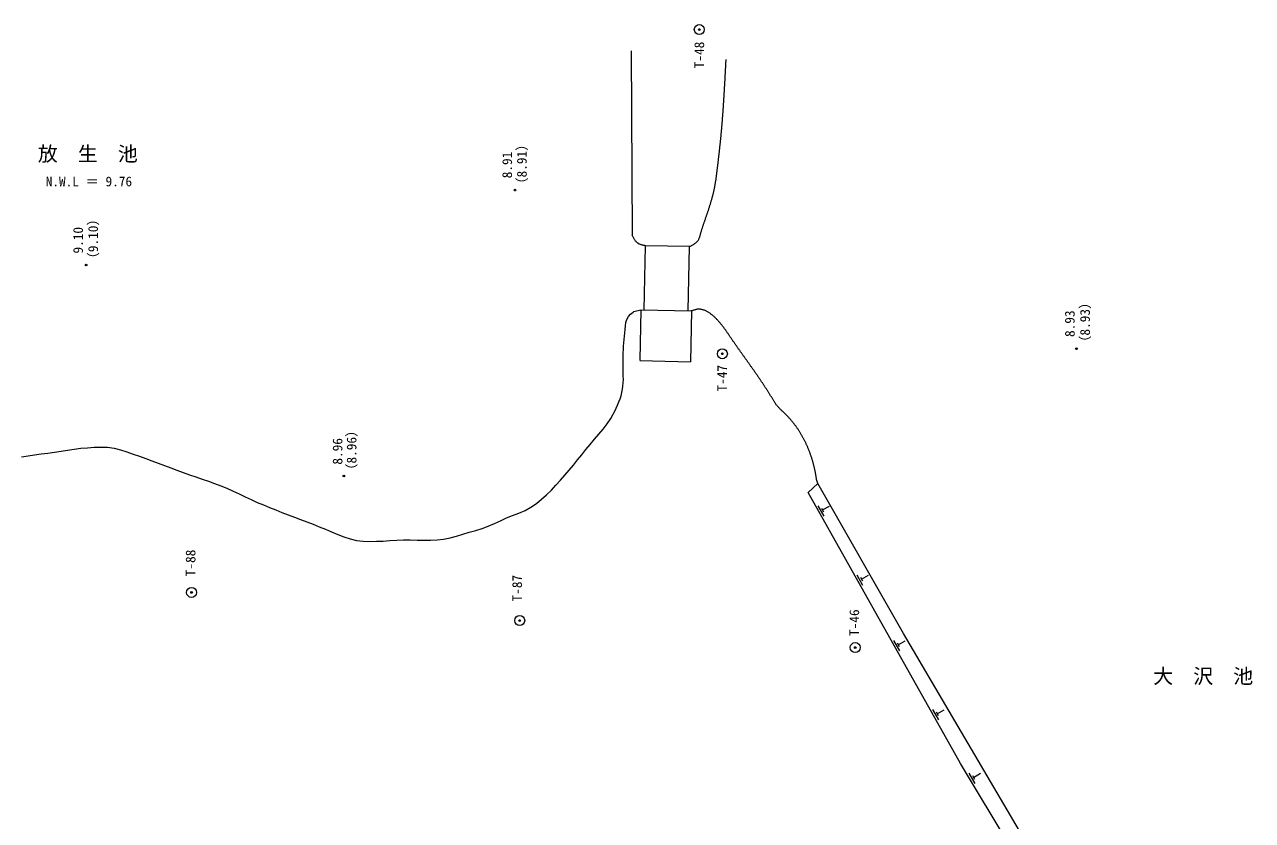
# Model space of a CAD drawing. Units: millimetres, scale not verified. Extents: x 1189 to 82127, y 3642 to 85040.
# Drawn here: x 41555 to 78418, y 37176 to 61076 of the extents above; entities that cross this region are included whole.
import ezdxf
from ezdxf.enums import TextEntityAlignment as Align

# ---------------------------------------------------------------- set-up
doc = ezdxf.new("R2010")
doc.units = ezdxf.units.MM
doc.header["$LTSCALE"] = 100
doc.header["$PDMODE"] = 32
doc.header["$PDSIZE"] = 50
doc.layers.add('0-0通り芯', color=4, linetype='Continuous', lineweight=13)
doc.styles.add('ＭＳ ゴシック', font='')
doc.styles.get('ＭＳ ゴシック').set_extended_font_data('MS Gothic')

msp = doc.modelspace()

# ---------------------------------------------------------------- linework, layer by layer
at = {"layer": '0-0通り芯', "color": 6}
for p, q in [((59767.2, 60287.5), (59800.7, 54748.3)), ((60159.2, 52505.3), (60200.5, 54435.6)), ((61518.1, 54406.9), (60200.5, 54435.2)), ((61518.1, 54406.6), (60200.5, 54434.8)), ((61479.7, 52478.4), (61521.1, 54407.8)), ((59849, 52457.6), (60057.8, 52507.4)), ((60057.8, 52507.4), (60025.3, 50993.2)), ((60057.8, 52507.4), (61578.3, 52474.8)), ((61578.3, 52474.8), (61545.5, 50944.2)), ((60024.9, 50985.3), (61544.4, 50952.7)), ((65373.7, 47290.4), (65334.3, 47414.7))]:
    msp.add_line(p, q, dxfattribs=at)
at = {"layer": '0-0通り芯', "color": 3}
for p, q in [((65373.7, 47290.4), (65079.2, 47025.8)), ((67942.9, 42794.4), (65373.7, 47290.4)), ((67621.4, 42500.8), (65079.2, 47025.8)), ((71868.1, 36121.6), (67942.9, 42794.4)), ((69655.1, 38890.9), (67621.4, 42500.8)), ((71485.5, 35840.3), (69655.1, 38890.9))]:
    msp.add_line(p, q, dxfattribs=at)
at = {"layer": '0-0通り芯'}
for p, q in [((65372.5, 46626.2), (65548.8, 46312.4)), ((65483.6, 46551), (65542.4, 46446.4)), ((65513, 46498.7), (65722.2, 46616.3)), ((66536.7, 44554), (66713.1, 44240.1)), ((66647.8, 44478.8), (66706.6, 44374.1)), ((66677.2, 44426.4), (66886.4, 44544)), ((67645.1, 42581), (67821.5, 42267.2)), ((67756.2, 42505.8), (67815, 42401.2)), ((67785.6, 42453.5), (67994.8, 42571)), ((68811.9, 40509.8), (68988.6, 40196.1)), ((68923.1, 40434.7), (68982, 40330.2)), ((68952.6, 40382.4), (69161.7, 40500.2)), ((69903.3, 38593.9), (70088.5, 38285.2)), ((70016.5, 38521.9), (70078.2, 38419)), ((70047.4, 38470.4), (70253.2, 38593.9))]:
    msp.add_line(p, q, dxfattribs=at)
at = {"layer": '0-0通り芯', "color": 6}
for points in [[(62606.9, 60023.3), (62605.9, 60003.3), (62604.9, 59983.3), (62603.8, 59963.4), (62602.8, 59943.4), (62601.8, 59923.4), (62600.7, 59903.4), (62599.7, 59883.5), (62598.6, 59863.5), (62597.6, 59843.5), (62596.6, 59823.5), (62595.5, 59803.6), (62594.5, 59783.6), (62593.5, 59763.6), (62592.4, 59743.6), (62591.3, 59723.7), (62590.3, 59703.7), (62589.3, 59683.7), (62588.2, 59663.8), (62587.2, 59643.8), (62586.1, 59623.8), (62585, 59603.8), (62584, 59583.9), (62582.9, 59563.9), (62581.9, 59543.9), (62580.8, 59524), (62579.7, 59504), (62578.6, 59484), (62577.6, 59464), (62576.5, 59444.1), (62575.4, 59424.1), (62574.3, 59404.1), (62573.2, 59384.2), (62572.1, 59364.2), (62571, 59344.2), (62569.9, 59324.3), (62568.7, 59304.3), (62567.6, 59284.3), (62566.5, 59264.4), (62565.4, 59244.4), (62564.2, 59224.4), (62563.1, 59204.4), (62562, 59184.5), (62560.8, 59164.5), (62559.6, 59144.6), (62558.5, 59124.6), (62557.3, 59104.6), (62556.2, 59084.6), (62555, 59064.7), (62553.8, 59044.7), (62552.6, 59024.7), (62551.4, 59004.8), (62550.2, 58984.8), (62549, 58964.9), (62547.8, 58944.9), (62546.6, 58924.9), (62545.3, 58905), (62544.1, 58885), (62542.8, 58865), (62541.6, 58845.1), (62540.3, 58825.1), (62539, 58805.2), (62537.8, 58785.2), (62536.5, 58765.3), (62535.2, 58745.3), (62533.9, 58725.3), (62532.6, 58705.4), (62531.3, 58685.4), (62529.9, 58665.5), (62528.6, 58645.5), (62527.3, 58625.5), (62525.9, 58605.6), (62524.5, 58585.6), (62523.2, 58565.7), (62521.8, 58545.7), (62520.4, 58525.8), (62519, 58505.8), (62517.6, 58485.9), (62516.1, 58465.9), (62514.7, 58446), (62513.3, 58426), (62511.8, 58406.1), (62510.4, 58386.1), (62508.9, 58366.2), (62507.4, 58346.2), (62505.9, 58326.3), (62504.4, 58306.3), (62502.9, 58286.4), (62501.4, 58266.5), (62499.8, 58246.5), (62498.3, 58226.6), (62496.7, 58206.6), (62495.1, 58186.7), (62493.5, 58166.8), (62491.9, 58146.8), (62490.3, 58126.9), (62488.7, 58107), (62487.1, 58087), (62485.4, 58067.1), (62483.7, 58047.2), (62482.1, 58027.2), (62480.4, 58007.3), (62478.7, 57987.4), (62477, 57967.4), (62475.2, 57947.5), (62473.5, 57927.6), (62471.7, 57907.7), (62469.9, 57887.8), (62468.2, 57867.8), (62466.4, 57847.9), (62464.5, 57828), (62462.7, 57808.1), (62460.9, 57788.2), (62459, 57768.3), (62457.1, 57748.3), (62455.2, 57728.4), (62453.3, 57708.5), (62451.4, 57688.6), (62449.4, 57668.7), (62447.5, 57648.8), (62445.5, 57628.9), (62443.5, 57609), (62441.5, 57589.1), (62439.5, 57569.2), (62437.5, 57549.3), (62435.5, 57529.4), (62433.4, 57509.6), (62431.3, 57489.7), (62429.3, 57469.8), (62427.2, 57449.9), (62425.1, 57430), (62422.9, 57410.1), (62420.8, 57390.2), (62418.7, 57370.3), (62416.5, 57350.5), (62414.3, 57330.6), (62412.1, 57310.7), (62410, 57290.8), (62407.8, 57270.9), (62405.6, 57251.1), (62403.3, 57231.2), (62401.1, 57211.3), (62398.8, 57191.4), (62396.6, 57171.6), (62394.3, 57151.7), (62392, 57131.8), (62389.7, 57112), (62387.4, 57092.1), (62385.1, 57072.2), (62382.8, 57052.4), (62380.5, 57032.5), (62378.1, 57012.6), (62375.8, 56992.8), (62373.4, 56972.9), (62371, 56953.1), (62368.7, 56933.2), (62366.3, 56913.3), (62363.9, 56893.5), (62361.5, 56873.6), (62359.1, 56853.8), (62356.7, 56833.9), (62354.3, 56814.1), (62351.8, 56794.2), (62349.4, 56774.3), (62346.9, 56754.5), (62344.5, 56734.6), (62342, 56714.8), (62339.5, 56694.9), (62337, 56675.1), (62334.6, 56655.2), (62332.1, 56635.4), (62329.6, 56615.5), (62327.1, 56595.7), (62324.6, 56575.8), (62322, 56556), (62319.5, 56536.1), (62316.9, 56516.3), (62314.3, 56496.4), (62311.6, 56476.6), (62308.9, 56456.8), (62306.2, 56437), (62303.4, 56417.2), (62300.5, 56397.4), (62297.6, 56377.6), (62294.6, 56357.8), (62291.5, 56338.1), (62288.4, 56318.3), (62285.2, 56298.6), (62281.8, 56278.8), (62278.4, 56259.1), (62274.9, 56239.5), (62271.3, 56219.8), (62267.6, 56200.1), (62263.8, 56180.5), (62259.9, 56160.9), (62255.8, 56141.3), (62251.7, 56121.7), (62247.5, 56102.1), (62243.1, 56082.5), (62238.7, 56063), (62234.2, 56043.5), (62229.6, 56024), (62225, 56004.5), (62220.2, 55985.1), (62215.3, 55965.6), (62210.4, 55946.2), (62205.4, 55926.8), (62200.3, 55907.4), (62195.1, 55888), (62189.9, 55868.7), (62184.6, 55849.3), (62179.2, 55830), (62173.7, 55810.7), (62168.2, 55791.4), (62162.7, 55772.1), (62157.1, 55752.9), (62151.3, 55733.6), (62145.6, 55714.4), (62139.8, 55695.2), (62133.9, 55676), (62128, 55656.9), (62122.1, 55637.7), (62116.1, 55618.6), (62110.1, 55599.5), (62103.9, 55580.4), (62097.8, 55561.3), (62091.7, 55542.2), (62085.5, 55523.2), (62079.2, 55504.2), (62073, 55485.2), (62066.7, 55466.2), (62060.3, 55447.2), (62054, 55428.3), (62047.6, 55409.3), (62041.2, 55390.4), (62034.8, 55371.5), (62028.4, 55352.6), (62022, 55333.7), (62015.5, 55314.9), (62009, 55296.1), (62002.5, 55277.2), (61996, 55258.4), (61989.6, 55239.6), (61983.1, 55220.9), (61976.6, 55202.1), (61970.1, 55183.3), (61963.6, 55164.6), (61957.2, 55145.8), (61950.7, 55127.1), (61944.3, 55108.3), (61937.9, 55089.5), (61931.5, 55070.7), (61925.1, 55051.8), (61918.8, 55033), (61912.5, 55014.1), (61906.3, 54995.2), (61900.1, 54976.2), (61894, 54957.2), (61887.9, 54938.1), (61881.8, 54919), (61875.8, 54899.9), (61869.9, 54880.7), (61864, 54861.4), (61858.2, 54842.1), (61852.5, 54822.6), (61846.8, 54803.2), (61841.2, 54783.6), (61835.7, 54763.9), (61830.3, 54744.2), (61824.9, 54724.5), (61819.3, 54704.8), (61813.4, 54685.3), (61807.1, 54666.2), (61800.1, 54647.6), (61792.4, 54629.4), (61783.7, 54612), (61774, 54595.3), (61763.1, 54579.5), (61751.2, 54564.4), (61738.4, 54550), (61724.7, 54536.3), (61710.1, 54523.2), (61694.7, 54510.7), (61678.7, 54498.7), (61662.1, 54487.1), (61644.9, 54475.9), (61627.2, 54465), (61609.2, 54454.5), (61590.8, 54444.2), (61572.1, 54434.1), (61553.3, 54424.1), (61534.3, 54414.2), (61521.1, 54407.4)], [(60200.5, 54435.2), (60180.2, 54438.3), (60160, 54441.6), (60139.9, 54445.1), (60119.9, 54448.9), (60100.2, 54453.2), (60080.7, 54458.1), (60061.6, 54463.7), (60042.8, 54470.1), (60024.5, 54477.5), (60006.7, 54485.9), (59989.5, 54495.5), (59972.8, 54506.3), (59956.7, 54518.2), (59941.2, 54531), (59926.4, 54544.8), (59912.2, 54559.4), (59898.8, 54574.8), (59886, 54590.7), (59873.9, 54607.3), (59862.5, 54624.3), (59851.9, 54641.6), (59842.1, 54659.3), (59832.9, 54677.1), (59824.3, 54695.2), (59816, 54713.4), (59808.1, 54731.6), (59800.7, 54748.6)], [(60200.5, 54434.8), (60180.2, 54438), (60160, 54441.2), (60139.9, 54444.7), (60119.9, 54448.6), (60100.2, 54452.9), (60080.7, 54457.8), (60061.6, 54463.4), (60042.8, 54469.8), (60024.5, 54477.2), (60006.7, 54485.6), (59989.5, 54495.2), (59972.8, 54505.9), (59956.7, 54517.8), (59941.2, 54530.7), (59926.4, 54544.5), (59912.2, 54559.1), (59898.7, 54574.4), (59886, 54590.4), (59873.9, 54606.9), (59862.5, 54623.9), (59851.9, 54641.3), (59842.1, 54658.9), (59832.9, 54676.8), (59824.3, 54694.8), (59816, 54713), (59808.1, 54731.3), (59800.7, 54748.3)], [(59228.2, 49374.9), (59272.9, 49466.3), (59316.6, 49557.9), (59358.6, 49649.9), (59397.7, 49742.5), (59433.2, 49835.9), (59464, 49930.2), (59489.3, 50025.7), (59508.2, 50122.6), (59520.8, 50220.9), (59528.1, 50320.2), (59531.1, 50420.3), (59531, 50520.9), (59528.9, 50621.9), (59525.9, 50722.8), (59522.9, 50823.6), (59521.2, 50923.8), (59521.5, 51023.3), (59523.9, 51122.2), (59528.2, 51220.8), (59533.9, 51319.3), (59540.9, 51417.9), (59548.8, 51516.9), (59557.4, 51616.4), (59566.3, 51716.8), (59575.2, 51818.3), (59583.9, 51921.1), (59592.8, 52024.9), (59607.3, 52126.6), (59634.8, 52221.4), (59682.5, 52304.9), (59750.4, 52377), (59829.7, 52442.5), (59849, 52457.6)], [(65334.3, 47414.7), (65331.1, 47434.4), (65327.8, 47454), (65324.5, 47473.8), (65321.2, 47493.5), (65317.9, 47513.2), (65314.5, 47532.9), (65311, 47552.6), (65307.5, 47572.2), (65303.9, 47591.9), (65300.3, 47611.6), (65296.6, 47631.3), (65292.7, 47651), (65288.8, 47670.6), (65284.7, 47690.3), (65280.6, 47710), (65276.3, 47729.6), (65272, 47749.2), (65267.5, 47768.9), (65262.9, 47788.5), (65258.2, 47808.1), (65253.3, 47827.7), (65248.4, 47847.3), (65243.4, 47866.8), (65238.2, 47886.4), (65233, 47905.9), (65227.6, 47925.4), (65222.1, 47944.9), (65216.5, 47964.4), (65210.8, 47983.8), (65205, 48003.3), (65199.1, 48022.7), (65193, 48042), (65186.9, 48061.4), (65180.6, 48080.7), (65174.3, 48100), (65167.8, 48119.3), (65161.2, 48138.5), (65154.5, 48157.7), (65147.7, 48176.9), (65140.8, 48196), (65133.8, 48215.1), (65126.7, 48234.2), (65119.4, 48253.2), (65112, 48272.2), (65104.6, 48291.2), (65097, 48310.1), (65089.3, 48328.9), (65081.6, 48347.8), (65073.7, 48366.6), (65065.7, 48385.3), (65057.5, 48404), (65049.3, 48422.6), (65041, 48441.2), (65032.5, 48459.8), (65024, 48478.3), (65015.3, 48496.7), (65006.6, 48515.1), (64997.7, 48533.5), (64988.7, 48551.8), (64979.6, 48570), (64970.4, 48588.2), (64961.1, 48606.3), (64951.7, 48624.4), (64942.2, 48642.4), (64932.5, 48660.3), (64922.8, 48678.2), (64912.9, 48696), (64903, 48713.8), (64892.9, 48731.5), (64882.8, 48749.1), (64872.5, 48766.7), (64862.1, 48784.1), (64851.6, 48801.6), (64841, 48818.9), (64830.3, 48836.2), (64819.5, 48853.4), (64808.5, 48870.5), (64797.5, 48887.6), (64786.4, 48904.6), (64775.1, 48921.5), (64763.8, 48938.3), (64752.3, 48955), (64740.7, 48971.7), (64729, 48988.3), (64717.3, 49004.8), (64705.4, 49021.2), (64693.4, 49037.5), (64681.3, 49053.8), (64669.1, 49070), (64656.8, 49086), (64644.4, 49102), (64631.8, 49117.9), (64619.2, 49133.7), (64606.5, 49149.5), (64593.6, 49165.1), (64580.6, 49180.6), (64567.6, 49196), (64554.4, 49211.4), (64541.1, 49226.6), (64527.8, 49241.8), (64514.3, 49256.8), (64500.7, 49271.7), (64487, 49286.6), (64473.2, 49301.3), (64459.3, 49315.9), (64445.3, 49330.5), (64431.2, 49344.9), (64416.9, 49359.2), (64402.6, 49373.4), (64388.2, 49387.5), (64373.7, 49401.6), (64359.1, 49415.5), (64344.6, 49429.5), (64330, 49443.3), (64315.4, 49457.2), (64300.9, 49471.1), (64286.4, 49485.1), (64272, 49499), (64257.6, 49513.1), (64243.5, 49527.2), (64229.4, 49541.4), (64215.5, 49555.7), (64201.7, 49570.2), (64188.2, 49584.8), (64174.9, 49599.6), (64161.8, 49614.6), (64149, 49629.8), (64136.5, 49645.2), (64124.2, 49660.9), (64112.3, 49676.8), (64100.8, 49693), (64089.5, 49709.5), (64078.5, 49726.1), (64067.8, 49743), (64057.2, 49760), (64046.7, 49777.1), (64036.3, 49794.2), (64026, 49811.5), (64015.7, 49828.7), (64005.4, 49845.9), (63995, 49863.1), (63984.7, 49880.2), (63974.2, 49897.4), (63963.8, 49914.5), (63953.3, 49931.6), (63942.8, 49948.6), (63932.2, 49965.6), (63921.6, 49982.7), (63911, 49999.6), (63900.4, 50016.6), (63889.7, 50033.5), (63879, 50050.5), (63868.3, 50067.3), (63857.5, 50084.2), (63846.7, 50101.1), (63835.9, 50117.9), (63825.1, 50134.7), (63814.2, 50151.5), (63803.3, 50168.3), (63792.4, 50185), (63781.4, 50201.7), (63770.5, 50218.5), (63759.5, 50235.2), (63748.5, 50251.8), (63737.4, 50268.5), (63726.4, 50285.1), (63715.3, 50301.7), (63704.2, 50318.4), (63693.1, 50335), (63681.9, 50351.5), (63670.8, 50368.1), (63659.6, 50384.6), (63648.4, 50401.2), (63637.1, 50417.7), (63625.9, 50434.2), (63614.6, 50450.7), (63603.3, 50467.2), (63592.1, 50483.6), (63580.8, 50500.1), (63569.4, 50516.5), (63558.1, 50533), (63546.7, 50549.4), (63535.4, 50565.8), (63524, 50582.2), (63512.6, 50598.6), (63501.1, 50615), (63489.7, 50631.4), (63478.3, 50647.7), (63466.8, 50664.1), (63455.4, 50680.5), (63443.9, 50696.8), (63432.4, 50713.1), (63420.9, 50729.5), (63409.4, 50745.8), (63397.9, 50762.1), (63386.4, 50778.4), (63374.9, 50794.7), (63363.3, 50811.1), (63351.8, 50827.4), (63340.3, 50843.6), (63328.7, 50859.9), (63317.1, 50876.2), (63305.6, 50892.5), (63294, 50908.8), (63282.4, 50925.1), (63270.8, 50941.4), (63259.3, 50957.7), (63247.7, 50974), (63236.1, 50990.2), (63224.5, 51006.5), (63212.9, 51022.8), (63201.3, 51039.1), (63189.7, 51055.4), (63178.1, 51071.7), (63166.5, 51088), (63154.9, 51104.3), (63143.3, 51120.6), (63131.7, 51136.8), (63120.2, 51153.2), (63108.6, 51169.5), (63097, 51185.8), (63085.4, 51202.1), (63073.8, 51218.4), (63062.3, 51234.7), (63050.7, 51251.1), (63039.1, 51267.4), (63027.6, 51283.8), (63016, 51300.1), (63004.5, 51316.5), (62993, 51332.9), (62981.4, 51349.3), (62969.9, 51365.6), (62958.4, 51382), (62946.9, 51398.5), (62935.4, 51414.9), (62923.9, 51431.3), (62912.5, 51447.7), (62901, 51464.2), (62889.5, 51480.7), (62878.1, 51497.2), (62866.7, 51513.6), (62855.3, 51530.1), (62843.9, 51546.7), (62832.5, 51563.2), (62821.1, 51579.7), (62809.8, 51596.3), (62798.4, 51612.9), (62787.1, 51629.4), (62775.8, 51646.1), (62764.5, 51662.7), (62753.2, 51679.3), (62741.9, 51695.9), (62730.6, 51712.6), (62719.3, 51729.2), (62708.1, 51745.8), (62696.7, 51762.4), (62685.4, 51779), (62674, 51795.6), (62662.6, 51812.2), (62651.2, 51828.7), (62639.8, 51845.2), (62628.2, 51861.6), (62616.7, 51878), (62605.1, 51894.4), (62593.4, 51910.7), (62581.6, 51927), (62569.8, 51943.2), (62558, 51959.4), (62546, 51975.4), (62534, 51991.5), (62521.9, 52007.4), (62509.6, 52023.3), (62497.3, 52039.1), (62484.9, 52054.7), (62472.4, 52070.3), (62459.7, 52085.9), (62447, 52101.3), (62434.1, 52116.6), (62421.1, 52131.8), (62408, 52146.9), (62394.7, 52161.9), (62381.3, 52176.7), (62367.7, 52191.5), (62354, 52206.1), (62340.2, 52220.5), (62326.2, 52234.9), (62312, 52249.1), (62297.7, 52263.1), (62283.1, 52277.1), (62268.4, 52290.8), (62253.6, 52304.4), (62238.5, 52317.9), (62223.2, 52331.1), (62207.7, 52344.2), (62192.1, 52357.2), (62176.2, 52369.9), (62160.1, 52382.5), (62143.8, 52394.8), (62127.3, 52406.8), (62110.5, 52418.4), (62093.6, 52429.8), (62076.4, 52440.6), (62059.1, 52451.1), (62041.4, 52461), (62023.6, 52470.4), (62005.5, 52479.3), (61987.2, 52487.5), (61968.7, 52495), (61949.9, 52501.9), (61931, 52508), (61911.7, 52513.4), (61892.2, 52517.9), (61872.5, 52521.6), (61852.6, 52524.4), (61832.6, 52526.3), (61812.4, 52527.3), (61792.3, 52527.3), (61772.2, 52526.5), (61752.2, 52524.7), (61732.4, 52521.9), (61712.8, 52518.2), (61693.4, 52513.6), (61674.1, 52508.3), (61655, 52502.4), (61636, 52496), (61617, 52489.3), (61598.2, 52482.3), (61579.3, 52475.2), (61578.3, 52474.8)], [(41462.7, 48095.6), (41660.5, 48124.1), (41858.4, 48152.6), (42056.3, 48181.3), (42254.3, 48210), (42452.3, 48238.2), (42650.3, 48266.5), (42848.1, 48295.6), (43045.9, 48325.7), (43244.1, 48352), (43443, 48370.1), (43642.8, 48381.4), (43843.4, 48387.9), (44043.6, 48384.4), (44240.8, 48358.2), (44434.6, 48309.1), (44625.8, 48246.5), (44815.7, 48179.5), (45004.7, 48112.8), (45192.9, 48045.8), (45380.6, 47978.2), (45567.9, 47909.1), (45754.8, 47838.8), (45941.7, 47767.9), (46128.8, 47697), (46316.2, 47626.9), (46504.3, 47558.2), (46693.2, 47491.7), (46882.7, 47427.2), (47072.2, 47362.7), (47260.9, 47296.2), (47447.9, 47225.9), (47632.5, 47149.6), (47814.8, 47067.7), (47995.6, 46982.2), (48176.1, 46895.7), (48357.3, 46810.5), (48539.7, 46728.5), (48723.6, 46649.6), (48908.5, 46573.3), (49094.3, 46499), (49280.8, 46426.3), (49467.7, 46354.7), (49654.7, 46283.6), (49841.7, 46212.5), (50028.5, 46140.9), (50214.7, 46068.3), (50400.2, 45994.2), (50584.9, 45918.6), (50769.7, 45842.3), (50955, 45766.4), (51141.8, 45692.7), (51331, 45629.7), (51523.6, 45587.1), (51719.4, 45563.7), (51917.7, 45555.2), (52118.2, 45557.9), (52320.4, 45567.6), (52523.7, 45580.3), (52727.6, 45592), (52931.7, 45598.9), (53135.6, 45598.8), (53338.7, 45595.1), (53540.8, 45591.5), (53741.4, 45592.1), (53940.3, 45600.8), (54136.9, 45621.4), (54331, 45657.9), (54522.5, 45712.5), (54713.5, 45774), (54905.9, 45830.8), (55098.4, 45886.1), (55289.3, 45945), (55476.8, 46012.6), (55660.3, 46091.3), (55841.8, 46175.7), (56023.6, 46259.7), (56208.2, 46337), (56396, 46406.1), (56579.4, 46485.2), (56754, 46583.2), (56920, 46696.9), (57077.6, 46822.7), (57227.1, 46957.2), (57369.6, 47097.9), (57506.7, 47243.4), (57640.1, 47392.2), (57771.5, 47542.9), (57901.7, 47694.9), (58030.7, 47847.8), (58158.4, 48001.8), (58284.6, 48156.9), (58409.5, 48312.8), (58534.3, 48468.8), (58661.4, 48623.4), (58792.9, 48775.4), (58924.9, 48927.2), (59050.1, 49083.5), (59160.7, 49249.2), (59228.2, 49374.9)]]:
    msp.add_lwpolyline(points, dxfattribs=at)
at = {"layer": '0-0通り芯'}
for centre in [(61812, 60925.6), (62504.3, 51189.1), (46569, 44022.9), (56419.5, 43179.9), (66492.6, 42368.2)]:
    msp.add_circle(centre, 150, dxfattribs=at)
at = {"layer": '0-0通り芯', "color": 7}
for p in [(61812, 60925.6), (56279.8, 56103.6), (43403.6, 53854.9), (73133.5, 51341), (62504.3, 51189.1), (51142.4, 47521.7), (46569, 44022.9), (56419.5, 43179.9), (66492.6, 42368.2)]:
    msp.add_point(p, dxfattribs=at)

# ---------------------------------------------------------------- texts
at = {"layer": '0-0通り芯', "color": 3, "style": 'ＭＳ ゴシック'}
for s, p in [('T-48', (62044.4, 59763.2)), ('8.91', (56277.2, 56459)), ('（8.91）', (56718.2, 56084.5))]:
    msp.add_text(s, height=293.3, rotation=90, dxfattribs=at).set_placement(p, align=Align.BOTTOM_LEFT)
for s, p in [('放\u3000生\u3000池', (41953.8, 56842.1)), ('大\u3000沢\u3000池', (75439.8, 41157.6))]:
    msp.add_text(s, height=439.9, dxfattribs=at).set_placement(p, align=Align.BOTTOM_LEFT)
at = {"layer": '0-0通り芯', "style": 'ＭＳ ゴシック'}
msp.add_text('N.W.L ＝ 9.76', height=293.3, dxfattribs=at).set_placement((42189.3, 56130.5), align=Align.BOTTOM_LEFT)
at = {"layer": '0-0通り芯', "color": 2, "style": 'ＭＳ ゴシック'}
for s, p in [('9.10', (43395.7, 54199.7)), ('（9.10）', (43847.1, 53840.7)), ('8.93', (73169, 51693.5)), ('（8.93）', (73625, 51336.6)), ('T-47', (62730.3, 50056.4)), ('（8.96）', (51606.5, 47494.2)), ('8.96', (51185, 47860.5)), ('T-88', (46772.3, 44509.7)), ('T-87', (56576.1, 43752.5)), ('T-46', (66698.6, 42716.4))]:
    msp.add_text(s, height=293.3, rotation=90, dxfattribs=at).set_placement(p, align=Align.BOTTOM_LEFT)

doc.saveas('drawing.dxf')
